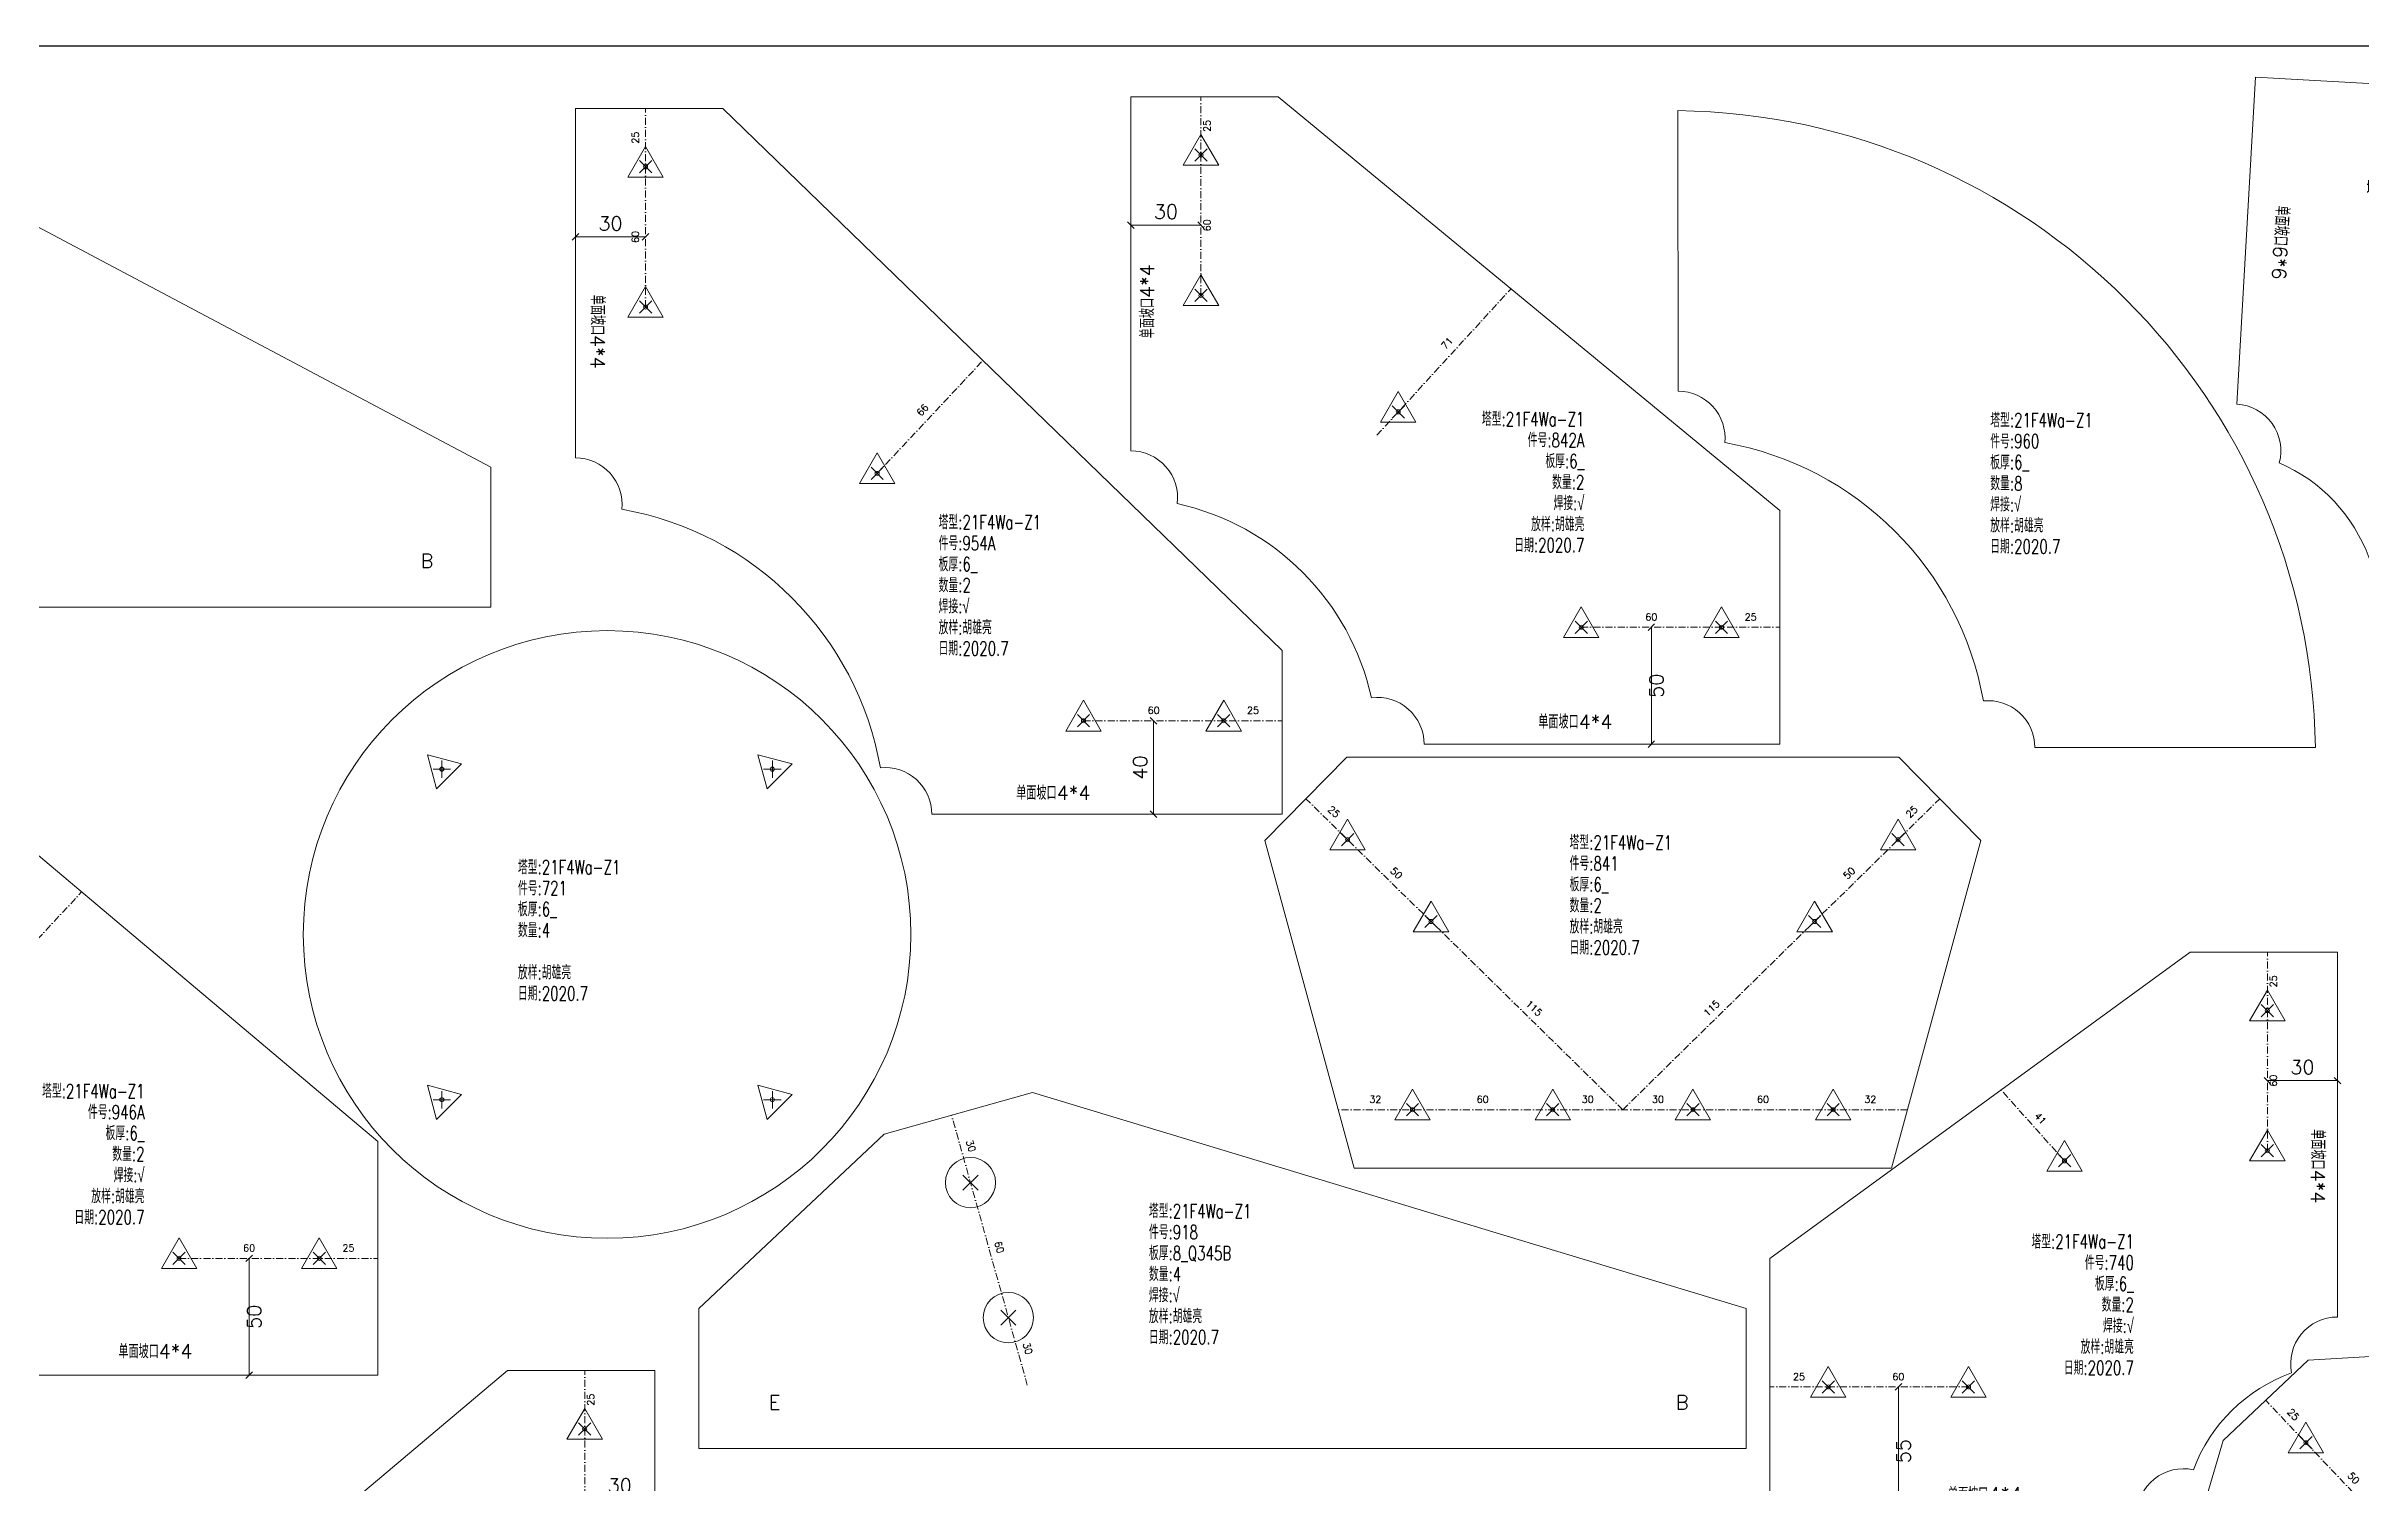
# Model space of a CAD drawing. Extents: x 1310 to 15542, y -76 to 8381.
# Drawn here: x 10339 to 11330, y 7766 to 8381 of the extents above; entities that cross this region are included whole.
import ezdxf
from ezdxf.enums import TextEntityAlignment as Align

# ---------------------------------------------------------------- set-up
doc = ezdxf.new("R2010")
doc.units = 0
doc.header["$MEASUREMENT"] = 0
doc.linetypes.add('一点画线', pattern=[5.2, 3, -1, 0.2, -1])
doc.layers.get('0').update_dxf_attribs({"linetype": 'CONTINUOUS', "lineweight": 25})
for name, color, linetype, lineweight in [('1', 7, 'CONTINUOUS', 25), ('2', 7, 'CONTINUOUS', 25), ('5', 7, 'CONTINUOUS', 25)]:
    doc.layers.add(name, color=color, linetype=linetype, lineweight=lineweight)
doc.styles.get("Standard").update_dxf_attribs({"font": 'simplex.shx', "width": 0.7, "height": 3, "bigfont": 'gbhzfs.shx'})

# ---------------------------------------------------------------- blocks, each defined once
blk = doc.blocks.new('板孔17.5')
at = {"layer": '5', "color": 7, "linetype": 'Continuous', "lineweight": 13}
for p, q in [((0, 1), (-0.866, -0.5)), ((-0.3, -0.3), (0.3, 0.3)), ((0.3, -0.3), (-0.3, 0.3)), ((0.866, -0.5), (0, 1)), ((-0.866, -0.5), (0.866, -0.5))]:
    blk.add_line(p, q, dxfattribs=at)
at = {"layer": '5', "color": 7, "linetype": 'Continuous', "lineweight": 0}
blk.add_circle((0, 0), 0.1, dxfattribs=at)
blk = doc.blocks.new('PLKM_e1cdd631-047d-42d0-a83b-dbcd7a772147', base_point=(17551.64, 9901.62))
at = {"layer": '1', "color": 7, "linetype": 'Continuous', "lineweight": 18}
for p, q in [((17174.66, 10053.35), (17174.66, 9903.81)), ((17237.66, 10053.35), (17174.66, 10053.35)), ((17477.04, 9821.32), (17237.66, 10053.35)), ((17477.04, 9751.32), (17477.04, 9821.32)), ((17327.16, 9751.32), (17477.04, 9751.32))]:
    blk.add_line(p, q, dxfattribs=at)
for centre, start, end in [((17174.66, 9883.81), 354.20792, 90), ((17307.16, 9751.32), 360, 95.79209)]:
    blk.add_arc(centre, 20, start, end, dxfattribs=at)
blk.add_ellipse((17170.56, 9747.21), major_axis=(-96.74, -96.74), ratio=0.997765, start_param=2.531642, end_param=3.751544, dxfattribs=at)
at = {"layer": '2', "color": 9, "linetype": '一点画线', "lineweight": 13}
for p, q in [((17204.66, 9968.35), (17204.66, 10053.35)), ((17303.77, 9897.15), (17348.99, 9945.44)), ((17392.04, 9791.32), (17477.04, 9791.32))]:
    blk.add_line(p, q, dxfattribs=at)
at = {"layer": '2', "color": 9, "linetype": 'Continuous', "lineweight": 18}
for p, q in [((17176.08, 9999.76), (17173.25, 9996.93)), ((17204.66, 9998.35), (17174.66, 9998.35)), ((17206.08, 9999.76), (17203.25, 9996.93)), ((17420.62, 9792.73), (17423.45, 9789.9)), ((17422.04, 9791.32), (17422.04, 9751.32)), ((17420.62, 9752.73), (17423.45, 9749.9))]:
    blk.add_line(p, q, dxfattribs=at)
at = {"layer": '1', "color": 7, "linetype": 'Continuous', "lineweight": 0, "xscale": 8.75, "yscale": 8.75, "zscale": 8.75}
for p in [(17204.66, 10028.35), (17204.66, 9968.35), (17303.77, 9897.15), (17392.04, 9791.32), (17452.04, 9791.32)]:
    blk.add_blockref('板孔17.5', p, dxfattribs=at)
at = {"layer": '1', "color": 7, "linetype": 'Continuous', "lineweight": 13}
blk.add_text('单面坡口4*4', height=6, rotation=270, dxfattribs=at).set_placement((17179.36, 9957.76), align=Align.BOTTOM_CENTER)
blk.add_text('单面坡口4*4', height=6, dxfattribs=at).set_placement((17379.1, 9755.69), align=Align.BOTTOM_CENTER)
at = {"layer": '1', "color": 7, "linetype": 'Continuous', "lineweight": 13, "insert": (17330.04, 9879.3), "char_height": 6, "width": 600, "attachment_point": 1, "line_spacing_factor": 0.9}
blk.add_mtext('塔型:21F4Wa-Z1\\P件号:954A\\P板厚:6_\\P数量:2\\P焊接:√\\P放样:胡雄亮\\P日期:2020.7', dxfattribs=at)
at = {"layer": '2', "color": 7, "linetype": 'Continuous', "lineweight": 13}
for s, height, rotation, p in [('25', 3, 90, (17202.66, 10040.85)), ('60', 3, 90, (17202.66, 9998.35)), ('66', 3, 47, (17324.92, 9922.66)), ('40', 6, 90, (17421.04, 9771.32))]:
    blk.add_text(s, height=height, rotation=rotation, dxfattribs=at).set_placement(p, align=Align.BOTTOM_CENTER)
for s, height, p in [('30', 6, (17189.66, 9999.35)), ('60', 3, (17422.04, 9793.32)), ('25', 3, (17464.54, 9793.32))]:
    blk.add_text(s, height=height, dxfattribs=at).set_placement(p, align=Align.BOTTOM_CENTER)
blk = doc.blocks.new('PLKM_87663d26-7686-4f4d-83c4-d636de6557fd', base_point=(14477.54, 11230.16))
at = {"layer": '5', "color": 7, "linetype": 'Continuous', "lineweight": 13}
blk.add_circle((14261.62, 11230.16), 130, dxfattribs=at)
at = {"layer": '2', "color": 7, "linetype": 'Continuous', "lineweight": 13, "xscale": 8.749999999999549, "yscale": 8.749999999999549, "zscale": 8.75, "rotation": 45}
for p in [(14190.91, 11300.87), (14332.33, 11300.87), (14190.91, 11159.45), (14332.33, 11159.45)]:
    blk.add_blockref('板孔17.5', p, dxfattribs=at)
at = {"layer": '1', "color": 7, "linetype": 'Continuous', "lineweight": 13, "insert": (14223.46, 11261.93), "char_height": 6, "width": 600, "attachment_point": 1, "line_spacing_factor": 0.9}
blk.add_mtext('塔型:21F4Wa-Z1\\P件号:721\\P板厚:6_\\P数量:4\\P\\P放样:胡雄亮\\P日期:2020.7', dxfattribs=at)
blk = doc.blocks.new('PLKM_78d489de-ae6d-4b39-9b88-2ca040de2816', base_point=(19666.99, 9328.56))
at = {"layer": '1', "color": 7, "linetype": 'Continuous', "lineweight": 18}
for p, q in [((19300.17, 9464.8), (19300.31, 9344.77)), ((19452.94, 9192.33), (19572.97, 9192.33))]:
    blk.add_line(p, q, dxfattribs=at)
for centre, radius, start, end in [((19296.5, 9188.33), 276.5, 0.8289, 89.23837), ((19300.34, 9324.77), 20, 354.18678, 90.06727), ((19296.5, 9188.33), 136.5, 10.08175, 79.98552), ((19432.94, 9192.33), 20, 360, 95.88049)]:
    blk.add_arc(centre, radius, start, end, dxfattribs=at)
at = {"layer": '1', "color": 7, "linetype": 'Continuous', "lineweight": 13, "insert": (19433.82, 9335.33), "char_height": 6, "width": 600, "attachment_point": 1, "line_spacing_factor": 0.9}
blk.add_mtext('塔型:21F4Wa-Z1\\P件号:960\\P板厚:6_\\P数量:8\\P焊接:√\\P放样:胡雄亮\\P日期:2020.7', dxfattribs=at)
blk = doc.blocks.new('PLKM_e88bc41c-f660-43e5-93d8-e23ba5aa751f', base_point=(15294.65, 9435.58))
at = {"layer": '1', "color": 7, "linetype": 'Continuous', "lineweight": 18}
for p, q in [((15341.82, 9587.3), (15404.82, 9587.3)), ((15341.82, 9437.77), (15341.82, 9587.3)), ((15404.82, 9587.3), (15644.54, 9385.27)), ((15644.54, 9385.27), (15644.54, 9285.27)), ((15644.54, 9285.27), (15494.32, 9285.27))]:
    blk.add_line(p, q, dxfattribs=at)
for centre, start, end in [((15341.82, 9417.77), 354.20791, 90), ((15474.32, 9285.27), 360, 95.79208)]:
    blk.add_arc(centre, 20, start, end, dxfattribs=at)
at = {"layer": '1', "color": 7, "linetype": 'Continuous', "lineweight": 18, "extrusion": (0, 0, -1)}
blk.add_ellipse((15337.71, 9281.17), major_axis=(-96.74, -96.74), ratio=0.997765, start_param=2.531641, end_param=3.751544, dxfattribs=at)
at = {"layer": '2', "color": 9, "linetype": '一点画线', "lineweight": 13}
for p, q in [((15371.82, 9502.3), (15371.82, 9587.3)), ((15470.64, 9441.37), (15517.85, 9492.04)), ((15559.54, 9335.27), (15644.54, 9335.27))]:
    blk.add_line(p, q, dxfattribs=at)
at = {"layer": '2', "color": 9, "linetype": 'Continuous', "lineweight": 18}
for p, q in [((15340.41, 9533.72), (15343.23, 9530.89)), ((15371.82, 9532.3), (15341.82, 9532.3)), ((15370.41, 9533.72), (15373.23, 9530.89)), ((15590.95, 9336.68), (15588.12, 9333.86)), ((15589.54, 9335.27), (15589.54, 9285.27)), ((15590.95, 9286.68), (15588.12, 9283.86))]:
    blk.add_line(p, q, dxfattribs=at)
at = {"layer": '1', "color": 7, "linetype": 'Continuous', "lineweight": 0, "xscale": -8.75, "yscale": 8.75, "zscale": 8.75}
for p in [(15371.82, 9562.3), (15371.82, 9502.3), (15470.64, 9441.37), (15559.54, 9335.27), (15619.54, 9335.27)]:
    blk.add_blockref('板孔17.5', p, dxfattribs=at)
at = {"layer": '1', "color": 7, "linetype": 'Continuous', "lineweight": 13}
blk.add_text('单面坡口4*4', height=6, rotation=90, dxfattribs=at).set_placement((15351.59, 9498.3), align=Align.BOTTOM_CENTER)
blk.add_text('单面坡口4*4', height=6, dxfattribs=at).set_placement((15549.43, 9290.69), align=Align.BOTTOM_CENTER)
at = {"layer": '1', "color": 7, "linetype": 'Continuous', "lineweight": 13, "insert": (15544.77, 9409.86), "char_height": 6, "width": 600, "attachment_point": 3, "line_spacing_factor": 0.9}
blk.add_mtext('塔型:21F4Wa-Z1\\P件号:946A\\P板厚:6_\\P数量:2\\P焊接:√\\P放样:胡雄亮\\P日期:2020.7', dxfattribs=at)
at = {"layer": '2', "color": 7, "linetype": 'Continuous', "lineweight": 13}
for s, height, rotation, p in [('25', 3, 90, (15376.82, 9574.8)), ('60', 3, 90, (15376.82, 9532.3)), ('69', 3, 46, (15492.78, 9468.07)), ('50', 6, 90, (15596.54, 9310.27))]:
    blk.add_text(s, height=height, rotation=rotation, dxfattribs=at).set_placement(p, align=Align.BOTTOM_CENTER)
for s, height, p in [('30', 6, (15356.82, 9533.3)), ('60', 3, (15589.54, 9337.27)), ('25', 3, (15632.04, 9337.27))]:
    blk.add_text(s, height=height, dxfattribs=at).set_placement(p, align=Align.BOTTOM_CENTER)
blk = doc.blocks.new('PLKM_3160610d-f31a-4011-85eb-0d43d47b7335', base_point=(15769.04, 9435.58))
at = {"layer": '1', "color": 7, "linetype": 'Continuous', "lineweight": 18}
for p, q in [((15844.54, 9385.27), (16084.25, 9587.3)), ((16084.25, 9587.3), (16147.25, 9587.3)), ((16147.25, 9587.3), (16147.25, 9437.77)), ((15844.54, 9285.27), (15844.54, 9385.27)), ((15994.76, 9285.27), (15844.54, 9285.27))]:
    blk.add_line(p, q, dxfattribs=at)
for centre, start, end in [((16147.25, 9417.77), 90, 185.79208), ((16014.76, 9285.27), 84.20791, 180)]:
    blk.add_arc(centre, 20, start, end, dxfattribs=at)
at = {"layer": '1', "color": 7, "linetype": 'Continuous', "lineweight": 18, "extrusion": (0, 0, -1)}
blk.add_ellipse((16151.36, 9281.17), major_axis=(96.74, -96.74), ratio=0.997765, start_param=2.531641, end_param=3.751544, dxfattribs=at)
at = {"layer": '2', "color": 9, "linetype": '一点画线', "lineweight": 13}
for p, q in [((16117.25, 9502.3), (16117.25, 9587.3)), ((16018.43, 9441.36), (15971.22, 9492.04)), ((15929.54, 9335.27), (15844.54, 9335.27))]:
    blk.add_line(p, q, dxfattribs=at)
at = {"layer": '2', "color": 9, "linetype": 'Continuous', "lineweight": 18}
for p, q in [((16115.84, 9533.72), (16118.67, 9530.89)), ((16117.25, 9532.3), (16147.25, 9532.3)), ((16145.84, 9533.72), (16148.67, 9530.89)), ((15900.95, 9336.68), (15898.12, 9333.86)), ((15899.54, 9335.27), (15899.54, 9285.27)), ((15900.95, 9286.68), (15898.12, 9283.86))]:
    blk.add_line(p, q, dxfattribs=at)
at = {"layer": '1', "color": 7, "linetype": 'Continuous', "lineweight": 0, "xscale": -8.75, "yscale": 8.75, "zscale": 8.75}
for p in [(16117.25, 9562.3), (16117.25, 9502.3), (16018.43, 9441.36), (15869.54, 9335.27), (15929.54, 9335.27)]:
    blk.add_blockref('板孔17.5', p, dxfattribs=at)
at = {"layer": '1', "color": 7, "linetype": 'Continuous', "lineweight": 13}
blk.add_text('单面坡口4*4', height=6, rotation=270, dxfattribs=at).set_placement((16133.93, 9492.91), align=Align.BOTTOM_CENTER)
blk.add_text('单面坡口4*4', height=6, dxfattribs=at).set_placement((15941.72, 9292.04), align=Align.BOTTOM_CENTER)
at = {"layer": '1', "color": 7, "linetype": 'Continuous', "lineweight": 13, "insert": (15989.41, 9423.44), "char_height": 6, "width": 600, "attachment_point": 3, "line_spacing_factor": 0.9}
blk.add_mtext('塔型:21F4Wa-Z1\\P件号:946\\P板厚:6_\\P数量:2\\P焊接:√\\P放样:胡雄亮\\P日期:2020.7', dxfattribs=at)
at = {"layer": '2', "color": 7, "linetype": 'Continuous', "lineweight": 13}
for s, height, rotation, p in [('25', 3, 90, (16122.25, 9574.8)), ('60', 3, 90, (16122.25, 9532.3)), ('69', 3, 313, (15996.29, 9468.07)), ('50', 6, 90, (15906.54, 9310.27))]:
    blk.add_text(s, height=height, rotation=rotation, dxfattribs=at).set_placement(p, align=Align.BOTTOM_CENTER)
for s, height, p in [('30', 6, (16132.25, 9533.3)), ('25', 3, (15857.04, 9337.27)), ('60', 3, (15899.54, 9337.27))]:
    blk.add_text(s, height=height, dxfattribs=at).set_placement(p, align=Align.BOTTOM_CENTER)
blk = doc.blocks.new('板孔21.5')
at = {"layer": '5', "color": 7, "linetype": 'Continuous', "lineweight": 13}
for p, q in [((-0.3, -0.3), (0.3, 0.3)), ((0.3, -0.3), (-0.3, 0.3))]:
    blk.add_line(p, q, dxfattribs=at)
blk.add_circle((0, 0), 1, dxfattribs=at)
blk = doc.blocks.new('PLKM_87df2e17-e20b-4e28-b95d-e5cdcfa2dc2b', base_point=(5969.41, 9360.07))
at = {"layer": '1', "color": 7, "linetype": 'Continuous', "lineweight": 18}
for p, q in [((5715.93, 9436.29), (5652.39, 9418.47)), ((6021.21, 9343.86), (5715.93, 9436.29)), ((5652.39, 9418.47), (5573.11, 9343.86)), ((5573.11, 9343.86), (5573.11, 9283.86)), ((6021.21, 9283.86), (6021.21, 9343.86)), ((5573.11, 9283.86), (6021.21, 9283.86))]:
    blk.add_line(p, q, dxfattribs=at)
at = {"layer": '2', "color": 9, "linetype": '一点画线', "lineweight": 13}
blk.add_line((5713.68, 9311.03), (5681.27, 9426.57), dxfattribs=at)
at = {"layer": '1', "color": 7, "linetype": 'Continuous', "lineweight": 0, "xscale": 10.75, "yscale": 10.75, "zscale": 10.75}
for p in [(5689.37, 9397.68), (5705.58, 9339.91)]:
    blk.add_blockref('板孔21.5', p, dxfattribs=at)
at = {"layer": '1', "color": 7, "linetype": 'Continuous', "lineweight": 13, "insert": (5765.71, 9388.52), "char_height": 6, "width": 600, "attachment_point": 1, "line_spacing_factor": 0.9}
blk.add_mtext('塔型:21F4Wa-Z1\\P件号:918\\P板厚:8_Q345B\\P数量:4\\P焊接:√\\P放样:胡雄亮\\P日期:2020.7', dxfattribs=at)
at = {"layer": '2', "color": 7, "linetype": 'Continuous', "lineweight": 13}
for s, p in [('30', (5687.25, 9412.67)), ('60', (5699.4, 9369.34)), ('30', (5711.55, 9326.01))]:
    blk.add_text(s, height=3, rotation=287, dxfattribs=at).set_placement(p, align=Align.BOTTOM_CENTER)
for s, p in [('E', (5603.11, 9298.86)), ('B', (5991.21, 9298.86))]:
    blk.add_text(s, height=6, dxfattribs=at).set_placement(p, align=Align.BOTTOM_LEFT)
blk = doc.blocks.new('PLKM_fff4ab66-f545-46bd-9f3f-8dfe19b93792', base_point=(14123.14, 10518.4))
at = {"layer": '1', "color": 7, "linetype": 'Continuous', "lineweight": 18}
for p, q in [((14187.26, 10657.63), (14250.26, 10657.63)), ((14187.26, 10506.06), (14187.26, 10657.63)), ((14250.26, 10657.63), (14464.98, 10480.6)), ((14464.98, 10480.6), (14464.98, 10380.6)), ((14464.98, 10380.6), (14312.73, 10380.6))]:
    blk.add_line(p, q, dxfattribs=at)
for centre, start, end in [((14187.26, 10486.06), 352.76022, 90), ((14292.73, 10380.6), 360, 97.23979)]:
    blk.add_arc(centre, 20, start, end, dxfattribs=at)
at = {"layer": '1', "color": 7, "linetype": 'Continuous', "lineweight": 18, "extrusion": (0, 0, -1)}
blk.add_ellipse((14183.16, 10376.49), major_axis=(-77.62, -77.62), ratio=0.997503, start_param=2.575128, end_param=3.708057, dxfattribs=at)
at = {"layer": '2', "color": 9, "linetype": '一点画线', "lineweight": 13}
for p, q in [((14217.26, 10572.63), (14217.26, 10657.63)), ((14292.52, 10512.77), (14349.92, 10575.46)), ((14379.98, 10430.6), (14464.98, 10430.6))]:
    blk.add_line(p, q, dxfattribs=at)
at = {"layer": '2', "color": 9, "linetype": 'Continuous', "lineweight": 18}
for p, q in [((14185.85, 10604.04), (14188.68, 10601.21)), ((14217.26, 10602.63), (14187.26, 10602.63)), ((14215.85, 10604.04), (14218.68, 10601.21)), ((14411.39, 10432.01), (14408.56, 10429.18)), ((14409.98, 10430.6), (14409.98, 10380.6)), ((14411.39, 10382.01), (14408.56, 10379.18))]:
    blk.add_line(p, q, dxfattribs=at)
at = {"layer": '1', "color": 7, "linetype": 'Continuous', "lineweight": 0, "xscale": -8.75, "yscale": 8.75, "zscale": 8.75}
for p in [(14217.26, 10632.63), (14217.26, 10572.63), (14301.67, 10522.77), (14379.98, 10430.6), (14439.98, 10430.6)]:
    blk.add_blockref('板孔17.5', p, dxfattribs=at)
at = {"layer": '1', "color": 7, "linetype": 'Continuous', "lineweight": 13}
blk.add_text('单面坡口4*4', height=6, rotation=90, dxfattribs=at).set_placement((14199.07, 10570.09), align=Align.BOTTOM_CENTER)
blk.add_text('单面坡口4*4', height=6, dxfattribs=at).set_placement((14377.44, 10385.41), align=Align.BOTTOM_CENTER)
at = {"layer": '1', "color": 7, "linetype": 'Continuous', "lineweight": 13, "insert": (14381.31, 10522.71), "char_height": 6, "width": 600, "attachment_point": 3, "line_spacing_factor": 0.9}
blk.add_mtext('塔型:21F4Wa-Z1\\P件号:842A\\P板厚:6_\\P数量:2\\P焊接:√\\P放样:胡雄亮\\P日期:2020.7', dxfattribs=at)
at = {"layer": '2', "color": 7, "linetype": 'Continuous', "lineweight": 13}
for s, height, rotation, p in [('25', 3, 90, (14222.26, 10645.13)), ('60', 3, 90, (14222.26, 10602.63)), ('71', 3, 47, (14324.32, 10550.47)), ('50', 6, 90, (14416.98, 10405.6))]:
    blk.add_text(s, height=height, rotation=rotation, dxfattribs=at).set_placement(p, align=Align.BOTTOM_CENTER)
for s, height, p in [('30', 6, (14202.26, 10603.63)), ('60', 3, (14409.98, 10432.6)), ('25', 3, (14452.48, 10432.6))]:
    blk.add_text(s, height=height, dxfattribs=at).set_placement(p, align=Align.BOTTOM_CENTER)
blk = doc.blocks.new('PLKM_b837ef14-c2f3-4129-887c-f4cee6c41f6f', base_point=(14038.63, 10467.14))
at = {"layer": '1', "color": 7, "linetype": 'Continuous', "lineweight": 18}
for p, q in [((13708.49, 10555.1), (13673.46, 10519.41)), ((13944.69, 10555.1), (13708.49, 10555.1)), ((13979.71, 10519.41), (13944.69, 10555.1)), ((13673.46, 10519.41), (13711.59, 10379.18)), ((13941.59, 10379.18), (13979.71, 10519.41)), ((13711.59, 10379.18), (13941.59, 10379.18))]:
    blk.add_line(p, q, dxfattribs=at)
at = {"layer": '2', "color": 9, "linetype": '一点画线', "lineweight": 13}
for p, q in [((13826.59, 10404.18), (13690.98, 10537.26)), ((13826.59, 10404.18), (13962.2, 10537.26)), ((13948.38, 10404.18), (13704.79, 10404.18))]:
    blk.add_line(p, q, dxfattribs=at)
at = {"layer": '1', "color": 7, "linetype": 'Continuous', "lineweight": 0, "xscale": 8.75, "yscale": 8.75, "zscale": 8.75}
for p in [(13708.82, 10519.75), (13944.36, 10519.75), (13744.51, 10484.73), (13908.67, 10484.73), (13736.59, 10404.18), (13796.59, 10404.18), (13856.59, 10404.18), (13916.59, 10404.18)]:
    blk.add_blockref('板孔17.5', p, dxfattribs=at)
at = {"layer": '1', "color": 7, "linetype": 'Continuous', "lineweight": 13, "insert": (13803.8, 10521.57), "char_height": 6, "width": 600, "attachment_point": 1, "line_spacing_factor": 0.9}
blk.add_mtext('塔型:21F4Wa-Z1\\P件号:841\\P板厚:6_\\P数量:2\\P放样:胡雄亮\\P日期:2020.7', dxfattribs=at)
at = {"layer": '2', "color": 7, "linetype": 'Continuous', "lineweight": 13}
for s, rotation, p in [('25', 317, (13701.3, 10529.93)), ('25', 44, (13951.88, 10529.93)), ('50', 317, (13728.06, 10503.67)), ('50', 44, (13925.11, 10503.67)), ('115', 317, (13786.95, 10445.88)), ('115', 44, (13866.23, 10445.88))]:
    blk.add_text(s, height=3, rotation=rotation, dxfattribs=at).set_placement(p, align=Align.BOTTOM_CENTER)
for s, p in [('32', (13720.69, 10406.18)), ('60', (13766.59, 10406.18)), ('30', (13811.59, 10406.18)), ('30', (13841.59, 10406.18)), ('60', (13886.59, 10406.18)), ('32', (13932.49, 10406.18))]:
    blk.add_text(s, height=3, dxfattribs=at).set_placement(p, align=Align.BOTTOM_CENTER)
blk = doc.blocks.new('PLKM_4fa0721e-8399-41b0-80ce-a2c73662a8be', base_point=(2574.98, 10488.31))
at = {"layer": '1', "color": 7, "linetype": 'Continuous', "lineweight": 18}
for p, q in [((2318.09, 10597.45), (2231.69, 10572.26)), ((2616.62, 10439.18), (2318.09, 10597.45)), ((2231.69, 10572.26), (2191.72, 10439.18)), ((2191.72, 10439.18), (2191.72, 10379.18)), ((2616.62, 10379.18), (2616.62, 10439.18)), ((2191.72, 10379.18), (2616.62, 10379.18))]:
    blk.add_line(p, q, dxfattribs=at)
at = {"layer": '2', "color": 9, "linetype": '一点画线', "lineweight": 13}
blk.add_line((2325.28, 10412.05), (2274.89, 10584.85), dxfattribs=at)
at = {"layer": '1', "color": 7, "linetype": 'Continuous', "lineweight": 0, "xscale": 10.75, "yscale": 10.75, "zscale": 10.75}
for p in [(2283.29, 10556.05), (2300.08, 10498.45), (2316.88, 10440.85)]:
    blk.add_blockref('板孔21.5', p, dxfattribs=at)
at = {"layer": '1', "color": 7, "linetype": 'Continuous', "lineweight": 13, "insert": (2358.24, 10470.39), "char_height": 6, "width": 600, "attachment_point": 1, "line_spacing_factor": 0.9}
blk.add_mtext('塔型:21F4Wa-Z1\\P件号:814\\P板厚:8_Q345B\\P数量:4\\P焊接:√\\P放样:胡雄亮\\P日期:2020.7', dxfattribs=at)
at = {"layer": '2', "color": 7, "linetype": 'Continuous', "lineweight": 13}
for s, p in [('30', (2281.01, 10571.01)), ('60', (2293.61, 10527.81)), ('60', (2310.4, 10470.21)), ('30', (2323, 10427.01))]:
    blk.add_text(s, height=3, rotation=287, dxfattribs=at).set_placement(p, align=Align.BOTTOM_CENTER)
for s, p in [('E', (2221.72, 10394.18)), ('B', (2586.62, 10394.18))]:
    blk.add_text(s, height=6, dxfattribs=at).set_placement(p, align=Align.BOTTOM_LEFT)
blk = doc.blocks.new('PLKM_c76bbb01-cf69-4465-b3d9-d2e0727bcc67', base_point=(12080.13, 11241.73))
at = {"layer": '1', "color": 7, "linetype": 'Continuous', "lineweight": 18}
for p, q in [((12249.73, 11346.19), (12405.68, 11355.14)), ((12405.68, 11355.14), (12413.71, 11215.23)), ((12213.44, 11311.79), (12249.73, 11346.19)), ((12189.22, 11229.79), (12213.44, 11311.79)), ((12189.22, 11129.73), (12189.22, 11229.79)), ((12333.03, 11129.73), (12189.22, 11129.73))]:
    blk.add_line(p, q, dxfattribs=at)
for centre, start, end in [((12414.86, 11195.26), 93.2844, 195.01981), ((12353.03, 11129.73), 78.27649, 180)]:
    blk.add_arc(centre, 20, start, end, dxfattribs=at)
at = {"layer": '1', "color": 7, "linetype": 'Continuous', "lineweight": 18, "extrusion": (0, 0, -1)}
blk.add_ellipse((12422.96, 11125.59), major_axis=(-37.55, -59.35), ratio=0.996713, start_param=1.353165, end_param=2.173905, dxfattribs=at)
at = {"layer": '2', "color": 9, "linetype": '一点画线', "lineweight": 13}
for p, q in [((12283.19, 11274.56), (12231.59, 11328.99)), ((12339.22, 11179.79), (12189.22, 11179.79))]:
    blk.add_line(p, q, dxfattribs=at)
at = {"layer": '2', "color": 9, "linetype": 'Continuous', "lineweight": 18}
for p, q in [((12250.64, 11181.2), (12247.81, 11178.38)), ((12249.22, 11179.79), (12249.22, 11129.73)), ((12250.64, 11131.15), (12247.81, 11128.32))]:
    blk.add_line(p, q, dxfattribs=at)
at = {"layer": '1', "color": 7, "linetype": 'Continuous', "lineweight": 0}
for name, p, xscale, yscale, zscale in [('板孔17.5', (12248.79, 11310.85), -8.75, 8.75, 8.75), ('板孔17.5', (12283.19, 11274.56), -8.75, 8.75, 8.75), ('板孔21.5', (12219.22, 11179.79), -10.75, 10.75, 10.75), ('板孔21.5', (12279.22, 11179.79), -10.75, 10.75, 10.75)]:
    blk.add_blockref(name, p, dxfattribs=dict(at, xscale=xscale, yscale=yscale, zscale=zscale))
at = {"layer": '1', "color": 7, "linetype": 'Continuous', "lineweight": 13}
blk.add_text('单面坡口6*6', height=6, dxfattribs=at).set_placement((12284.82, 11133.92), align=Align.BOTTOM_CENTER)
at = {"layer": '1', "color": 7, "linetype": 'Continuous', "lineweight": 13, "insert": (12346.55, 11304.13), "char_height": 6, "width": 600, "attachment_point": 3, "line_spacing_factor": 0.9}
blk.add_mtext('塔型:21F4Wa-Z1\\P件号:741A\\P板厚:8_Q345B\\P数量:2\\P焊接:√\\P放样:胡雄亮\\P日期:2020.7', dxfattribs=at)
at = {"layer": '2', "color": 7, "linetype": 'Continuous', "lineweight": 13}
for s, height, rotation, p in [('25', 3, 313, (12241.64, 11321.3)), ('50', 3, 313, (12267.44, 11294.08)), ('50', 6, 90, (12256.22, 11154.76))]:
    blk.add_text(s, height=height, rotation=rotation, dxfattribs=at).set_placement(p, align=Align.BOTTOM_CENTER)
for s, p in [('30', (12204.22, 11181.79)), ('60', (12249.22, 11181.79)), ('60', (12309.22, 11181.79))]:
    blk.add_text(s, height=3, dxfattribs=at).set_placement(p, align=Align.BOTTOM_CENTER)
blk = doc.blocks.new('PLKM_6215a535-4e84-4068-b2f3-521f0ecc7e14', base_point=(12315.64, 11241.73))
at = {"layer": '1', "color": 7, "linetype": 'Continuous', "lineweight": 18}
for p, q in [((12453.71, 11215.23), (12461.74, 11355.14)), ((12461.74, 11355.14), (12617.69, 11346.19)), ((12617.69, 11346.19), (12653.98, 11311.79)), ((12653.98, 11311.79), (12678.2, 11229.79)), ((12678.2, 11229.79), (12678.2, 11129.73)), ((12678.2, 11129.73), (12534.39, 11129.73))]:
    blk.add_line(p, q, dxfattribs=at)
for centre, start, end in [((12452.57, 11195.26), 344.98019, 86.7156), ((12514.39, 11129.73), 360, 101.72352)]:
    blk.add_arc(centre, 20, start, end, dxfattribs=at)
at = {"layer": '1', "color": 7, "linetype": 'Continuous', "lineweight": 18, "extrusion": (0, 0, -1)}
blk.add_ellipse((12444.46, 11125.59), major_axis=(37.55, -59.35), ratio=0.996713, start_param=4.10928, end_param=4.930021, dxfattribs=at)
at = {"layer": '2', "color": 9, "linetype": '一点画线', "lineweight": 13}
for p, q in [((12584.24, 11274.56), (12635.84, 11328.99)), ((12528.2, 11179.79), (12678.2, 11179.79))]:
    blk.add_line(p, q, dxfattribs=at)
at = {"layer": '2', "color": 9, "linetype": 'Continuous', "lineweight": 18}
for p, q in [((12619.61, 11181.2), (12616.79, 11178.38)), ((12618.2, 11179.79), (12618.2, 11129.73)), ((12619.61, 11131.15), (12616.79, 11128.32))]:
    blk.add_line(p, q, dxfattribs=at)
at = {"layer": '1', "color": 7, "linetype": 'Continuous', "lineweight": 0}
for name, p, xscale, yscale, zscale in [('板孔17.5', (12618.64, 11310.85), -8.75, 8.75, 8.75), ('板孔17.5', (12584.24, 11274.56), -8.75, 8.75, 8.75), ('板孔21.5', (12588.2, 11179.79), -10.75, 10.75, 10.75), ('板孔21.5', (12648.2, 11179.79), -10.75, 10.75, 10.75)]:
    blk.add_blockref(name, p, dxfattribs=dict(at, xscale=xscale, yscale=yscale, zscale=zscale))
at = {"layer": '1', "color": 7, "linetype": 'Continuous', "lineweight": 13}
blk.add_text('单面坡口6*6', height=6, rotation=267, dxfattribs=at).set_placement((12467.71, 11284.61), align=Align.BOTTOM_CENTER)
blk.add_text('单面坡口6*6', height=6, dxfattribs=at).set_placement((12580.01, 11135.17), align=Align.BOTTOM_CENTER)
at = {"layer": '1', "color": 7, "linetype": 'Continuous', "lineweight": 13, "insert": (12553.08, 11310.62), "char_height": 6, "width": 600, "attachment_point": 3, "line_spacing_factor": 0.9}
blk.add_mtext('塔型:21F4Wa-Z1\\P件号:741\\P板厚:8_Q345B\\P数量:2\\P焊接:√\\P放样:胡雄亮\\P日期:2020.7', dxfattribs=at)
at = {"layer": '2', "color": 7, "linetype": 'Continuous', "lineweight": 13}
for s, height, rotation, p in [('25', 3, 46, (12625.79, 11321.3)), ('50', 3, 46, (12599.99, 11294.08)), ('50', 6, 90, (12625.2, 11154.76))]:
    blk.add_text(s, height=height, rotation=rotation, dxfattribs=at).set_placement(p, align=Align.BOTTOM_CENTER)
for s, p in [('60', (12558.2, 11181.79)), ('60', (12618.2, 11181.79)), ('30', (12663.2, 11181.79))]:
    blk.add_text(s, height=3, dxfattribs=at).set_placement(p, align=Align.BOTTOM_CENTER)
blk = doc.blocks.new('PLKM_ed1f1d40-806b-425e-874a-0c338352eedb', base_point=(13213.15, 11254.57))
at = {"layer": '1', "color": 7, "linetype": 'Continuous', "lineweight": 18}
for p, q in [((13313.1, 11244.76), (13492.99, 11375.79)), ((13492.99, 11375.79), (13555.99, 11375.79)), ((13555.99, 11375.79), (13555.99, 11219.66)), ((13313.1, 11134.76), (13313.1, 11244.76)), ((13470.15, 11134.76), (13313.1, 11134.76))]:
    blk.add_line(p, q, dxfattribs=at)
for centre, start, end in [((13555.99, 11199.66), 90, 191.38285), ((13490.15, 11134.76), 77.79629, 180)]:
    blk.add_arc(centre, 20, start, end, dxfattribs=at)
at = {"layer": '1', "color": 7, "linetype": 'Continuous', "lineweight": 18, "extrusion": (0, 0, -1)}
blk.add_ellipse((13560.1, 11129.65), major_axis=(49.66, -49.66), ratio=0.996758, start_param=2.713877, end_param=3.583622, dxfattribs=at)
at = {"layer": '2', "color": 9, "linetype": '一点画线', "lineweight": 13}
for p, q in [((13525.99, 11290.79), (13525.99, 11375.79)), ((13439.21, 11286.5), (13412.02, 11316.81)), ((13398.1, 11189.76), (13313.1, 11189.76))]:
    blk.add_line(p, q, dxfattribs=at)
at = {"layer": '2', "color": 9, "linetype": 'Continuous', "lineweight": 18}
for p, q in [((13524.58, 11322.21), (13527.4, 11319.38)), ((13525.99, 11320.79), (13555.99, 11320.79)), ((13554.58, 11322.21), (13557.41, 11319.38)), ((13369.52, 11191.17), (13366.69, 11188.35)), ((13368.1, 11189.76), (13368.1, 11134.76)), ((13369.52, 11136.17), (13366.69, 11133.35))]:
    blk.add_line(p, q, dxfattribs=at)
at = {"layer": '1', "color": 7, "linetype": 'Continuous', "lineweight": 0, "xscale": -8.75, "yscale": 8.75, "zscale": 8.75}
for p in [(13525.99, 11350.79), (13439.21, 11286.5), (13525.99, 11290.79), (13338.1, 11189.76), (13398.1, 11189.76)]:
    blk.add_blockref('板孔17.5', p, dxfattribs=at)
at = {"layer": '1', "color": 7, "linetype": 'Continuous', "lineweight": 13}
blk.add_text('单面坡口4*4', height=6, rotation=270, dxfattribs=at).set_placement((13542.85, 11284.19), align=Align.BOTTOM_CENTER)
blk.add_text('单面坡口4*4', height=6, dxfattribs=at).set_placement((13405.13, 11139.05), align=Align.BOTTOM_CENTER)
at = {"layer": '1', "color": 7, "linetype": 'Continuous', "lineweight": 13, "insert": (13468.89, 11254.92), "char_height": 6, "width": 600, "attachment_point": 3, "line_spacing_factor": 0.9}
blk.add_mtext('塔型:21F4Wa-Z1\\P件号:740\\P板厚:6_\\P数量:2\\P焊接:√\\P放样:胡雄亮\\P日期:2020.7', dxfattribs=at)
at = {"layer": '2', "color": 7, "linetype": 'Continuous', "lineweight": 13}
for s, height, rotation, p in [('25', 3, 90, (13530.99, 11363.29)), ('60', 3, 90, (13530.99, 11320.79)), ('41', 3, 312, (13427.11, 11302.99)), ('55', 6, 90, (13375.1, 11162.26))]:
    blk.add_text(s, height=height, rotation=rotation, dxfattribs=at).set_placement(p, align=Align.BOTTOM_CENTER)
for s, height, p in [('30', 6, (13540.99, 11321.79)), ('25', 3, (13325.6, 11191.76)), ('60', 3, (13368.1, 11191.76))]:
    blk.add_text(s, height=height, dxfattribs=at).set_placement(p, align=Align.BOTTOM_CENTER)

msp = doc.modelspace()

# ---------------------------------------------------------------- linework, layer by layer
at = {"color": 0, "linetype": 'Continuous'}
msp.add_lwpolyline([(6400.706, 7150.933), (12426.536, 7150.933), (12426.536, 8380.933), (6400.706, 8380.933)], close=True, dxfattribs=at)

# ---------------------------------------------------------------- block references
for name, p in [('PLKM_6215a535-4e84-4068-b2f3-521f0ecc7e14', (11138.144, 8254.343)), ('PLKM_4fa0721e-8399-41b0-80ce-a2c73662a8be', (10487.446, 8250.066)), ('PLKM_e1cdd631-047d-42d0-a83b-dbcd7a772147', (10942.312, 8202.655)), ('PLKM_fff4ab66-f545-46bd-9f3f-8dfe19b93792', (10738.87, 8220.155)), ('PLKM_78d489de-ae6d-4b39-9b88-2ca040de2816', (11403.884, 8217.171)), ('PLKM_87663d26-7686-4f4d-83c4-d636de6557fd', (10794.785, 8000.933)), ('PLKM_e88bc41c-f660-43e5-93d8-e23ba5aa751f', (10130.823, 7962.655)), ('PLKM_b837ef14-c2f3-4129-887c-f4cee6c41f6f', (11225.54, 7988.893)), ('PLKM_ed1f1d40-806b-425e-874a-0c338352eedb', (10976.447, 7872.156)), ('PLKM_87df2e17-e20b-4e28-b95d-e5cdcfa2dc2b', (11014.407, 7857.151)), ('PLKM_c76bbb01-cf69-4465-b3d9-d2e0727bcc67', (11137.124, 7714.344)), ('PLKM_3160610d-f31a-4011-85eb-0d43d47b7335', (10221.077, 7662.655))]:
    msp.add_blockref(name, p, dxfattribs=at)

doc.saveas('drawing.dxf')
